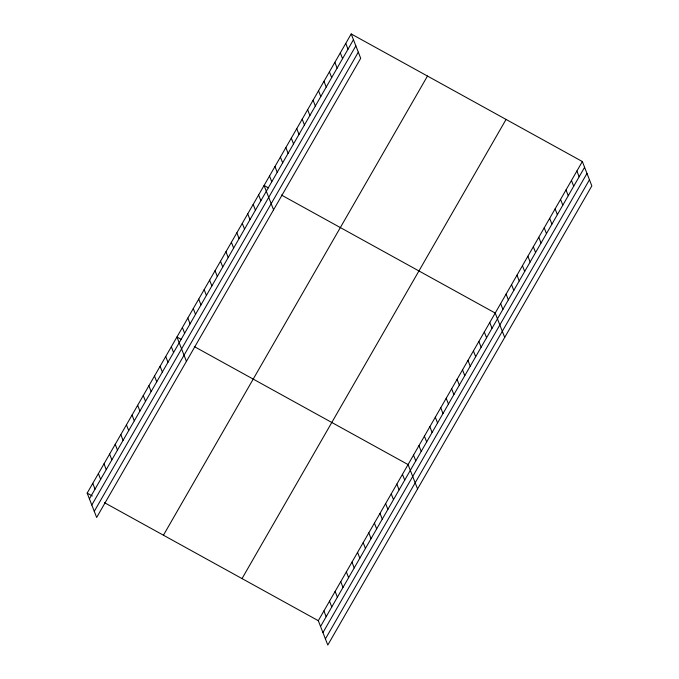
<?xml version="1.0" encoding="UTF-8"?>
<svg xmlns="http://www.w3.org/2000/svg" width="679" height="679" viewBox="0 0 679 679"><rect width="100%" height="100%" fill="white"/><g stroke="black" fill="none" stroke-linecap="round" stroke-linejoin="round"><path stroke-width="1.02" d="M351.204 33.95L360.702 58.309L96.656 517.466L87.167 493.115L351.204 33.95L582.344 161.534L591.833 185.885L327.796 645.05L318.298 620.691L104.498 502.681M89.416 498.887L353.453 39.721M91.801 505.023L355.847 45.858M94.271 511.338L358.308 52.173M163.435 535.213L427.481 76.048M242.021 578.593L506.067 119.428M318.298 620.691L582.344 161.534M320.547 626.471L584.594 167.306M322.941 632.599L586.987 173.434M325.402 638.922L589.448 179.757M268.4 187.862L264.072 185.477L273.569 209.828M281.403 195.043L495.212 313.053L504.701 337.412M181.268 339.39L176.939 336.996L186.428 361.355M194.27 346.57L408.071 464.58L417.568 488.931M87.167 493.115L92.361 495.984M576.895 170.998L579.145 176.778M571.446 180.47L573.704 186.241M566.006 189.942L568.255 195.713M560.557 199.414L562.806 205.185M555.116 208.886L557.366 214.657M549.667 218.349L551.917 224.129M544.219 227.821L546.476 233.593M538.778 237.294L541.027 243.065M533.329 246.766L535.578 252.537M527.88 256.229L530.138 262.009M522.44 265.701L524.689 271.481M516.991 275.173L519.24 280.945M511.542 284.645L513.799 290.417M506.101 294.117L508.35 299.889M500.652 303.581L502.901 309.361M489.763 322.525L492.012 328.297M484.314 331.997L486.571 337.769M478.873 341.469L481.122 347.241M473.424 350.933L475.673 356.713M345.755 43.422L348.013 49.194M467.975 360.405L470.233 366.176M340.315 52.894L342.564 58.666M462.535 369.877L464.784 375.648M334.866 62.358L337.115 68.138M457.086 379.349L459.335 385.12M329.417 71.83L331.675 77.601M451.645 388.821L453.895 394.592M323.976 81.302L326.226 87.073M446.196 398.284L448.446 404.064M318.527 90.774L320.777 96.545M440.747 407.756L442.997 413.528M313.087 100.246L315.336 106.017M435.307 417.229L437.556 423M307.638 109.709L309.887 115.489M429.858 426.701L432.107 432.472M302.189 119.181L304.438 124.953M424.409 436.164L426.667 441.944M296.748 128.654L298.998 134.425M418.968 445.636L421.218 451.416M291.299 138.126L293.549 143.897M413.519 455.108L415.769 460.88M285.851 147.589L288.108 153.369M280.41 157.061L282.659 162.841M402.46 474.332L404.718 480.112M274.961 166.533L277.21 172.305M396.85 484.093L399.108 489.865M269.512 176.005L271.77 181.777M391.24 493.854L393.489 499.625M385.63 503.606L387.879 509.386M258.623 194.941L260.872 200.721M380.019 513.366L382.269 519.138M253.182 204.413L255.431 210.184M374.409 523.119L376.658 528.899M247.733 213.885L249.982 219.657M368.799 532.879L371.048 538.651M242.284 223.357L244.542 229.129M363.189 542.64L365.438 548.411M236.844 232.829L239.093 238.601M357.578 552.392L359.828 558.172M231.395 242.293L233.644 248.073M351.968 562.153L354.217 567.924M225.946 251.765L228.203 257.536M346.358 571.905L348.607 577.685M220.505 261.237L222.754 267.008M340.748 581.665L342.997 587.437M215.056 270.709L217.305 276.48M335.129 591.426L337.387 597.197M209.616 280.181L211.865 285.952M329.519 601.178L331.776 606.958M204.167 289.644L206.416 295.424M323.908 610.939L326.166 616.71M198.718 299.116L200.967 304.888M193.277 308.589L195.527 314.36M187.828 318.061L190.078 323.832M182.379 327.524L184.637 333.304M171.329 346.757L173.578 352.528M165.718 356.509L167.968 362.289M160.1 366.27L162.357 372.041M154.489 376.03L156.747 381.802M148.879 385.782L151.137 391.562M143.269 395.543L145.518 401.314M137.659 405.295L139.908 411.075M132.049 415.056L134.298 420.827M126.438 424.816L128.687 430.588M120.828 434.568L123.077 440.348M115.218 444.329L117.467 450.101M109.608 454.081L111.857 459.861M103.997 463.842L106.247 469.613M98.387 473.603L100.636 479.374M92.777 483.355L95.026 489.135"/></g></svg>
